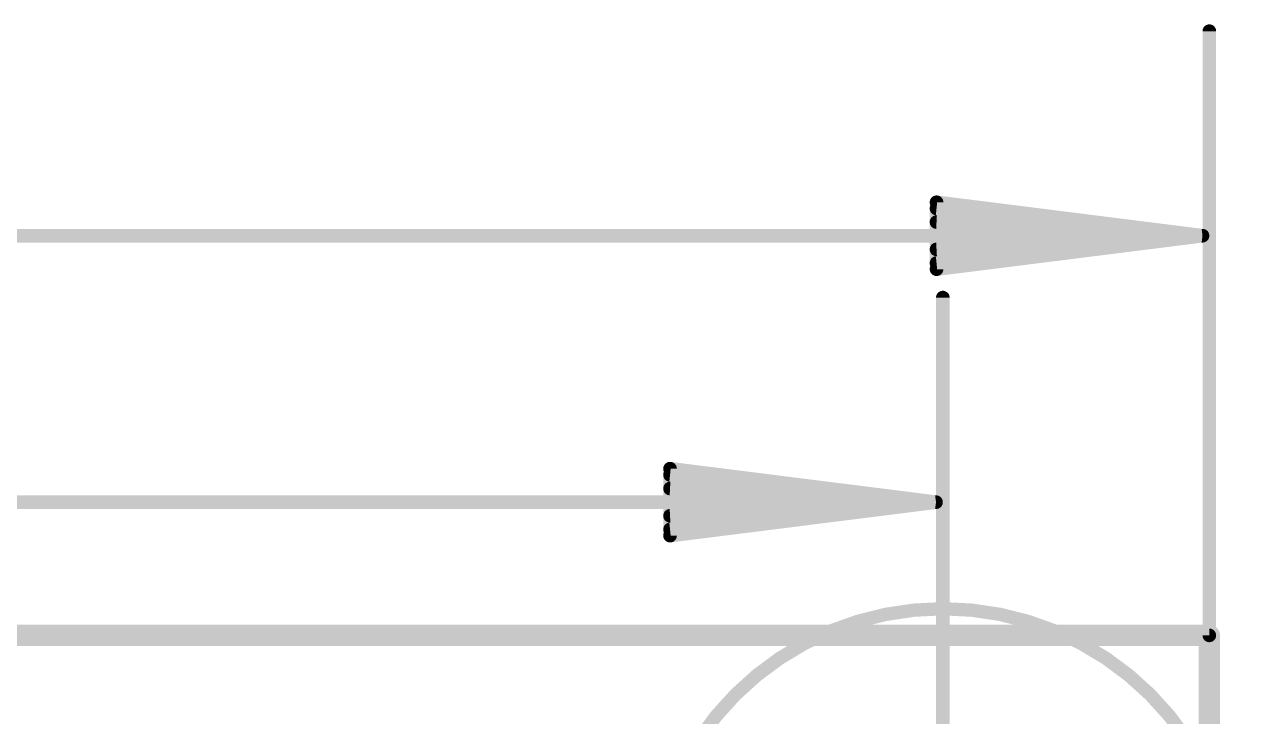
# Model space of a CAD drawing. Extents: x -23 to 84, y -8 to 75.
# Drawn here: x 49.67 to 61.28, y 67.81 to 74.41 of the extents above; entities that cross this region are included whole.
import ezdxf

# ---------------------------------------------------------------- set-up
doc = ezdxf.new("R2010")
doc.units = 0
for name, color, linetype in [('1', 12, 'CONTINUOUS'), ('16', 132, 'CONTINUOUS'), ('20', 53, 'CONTINUOUS'), ('39', 12, 'CONTINUOUS'), ('47', 253, 'CONTINUOUS')]:
    doc.layers.add(name, color=color, linetype=linetype)

msp = doc.modelspace()

# ---------------------------------------------------------------- linework, layer by layer
at = {"layer": '1', "const_width": 0.2032}
for points in [[(60.96, 68.58), (25.654, 68.58)], [(60.96, 0), (60.96, 68.58)]]:
    msp.add_lwpolyline(points, dxfattribs=at)
at = {"layer": '1', "const_width": 0.1016}
for points in [[(61.0108, 68.58, 1), (60.9092, 68.58)], [(60.96, 68.5292, 1), (60.96, 68.6308)]]:
    msp.add_lwpolyline(points, format="xyb", dxfattribs=at)
at = {"layer": '16', "const_width": 0.2032}
for points in [[(60.96, 68.58), (25.654, 68.58)], [(60.96, 0), (60.96, 68.58)]]:
    msp.add_lwpolyline(points, dxfattribs=at)
at = {"layer": '16', "const_width": 0.1016}
for points in [[(61.0108, 68.58, 1), (60.9092, 68.58)], [(60.96, 68.5292, 1), (60.96, 68.6308)]]:
    msp.add_lwpolyline(points, format="xyb", dxfattribs=at)
at = {"layer": '20', "const_width": 0.2032}
for points in [[(60.96, 68.58), (0, 68.58)], [(60.96, 0), (60.96, 68.58)]]:
    msp.add_lwpolyline(points, dxfattribs=at)
at = {"layer": '20', "const_width": 0.1016}
for points in [[(61.0108, 68.58, 1), (60.9092, 68.58)], [(60.96, 68.5292, 1), (60.96, 68.6308)]]:
    msp.add_lwpolyline(points, format="xyb", dxfattribs=at)
at = {"layer": '39', "const_width": 0.127}
msp.add_lwpolyline([(58.42, 63.246, 1), (58.42, 68.834, 1), (58.42, 63.246)], format="xyb", dxfattribs=at)
at = {"layer": '47', "const_width": 0.13}
for points in [[(60.96, 68.58), (60.96, 74.34)], [(60.895, 72.39), (58.36, 72.7092)], [(58.36, 72.7092), (58.36, 72.0708)], [(60.895, 72.39), (58.36, 72.65)], [(60.895, 72.39), (58.36, 72.52)], [(60.895, 72.39), (0.065, 72.39)], [(58.36, 72.0708), (60.895, 72.39)], [(58.36, 72.26), (60.895, 72.39)], [(58.36, 72.13), (60.895, 72.39)], [(58.42, 66.04), (58.42, 71.8)], [(58.355, 69.85), (55.82, 70.1692)], [(55.82, 70.1692), (55.82, 69.5308)], [(58.355, 69.85), (55.82, 70.11)], [(58.355, 69.85), (55.82, 69.98)], [(2.605, 69.85), (58.355, 69.85)], [(55.82, 69.5308), (58.355, 69.85)], [(55.82, 69.72), (58.355, 69.85)], [(55.82, 69.59), (58.355, 69.85)], [(60.96, 68.58), (-7.03, 68.58)]]:
    msp.add_lwpolyline(points, dxfattribs=at)
at = {"layer": '47', "const_width": 0.065}
for points in [[(60.9925, 74.34, 1), (60.9275, 74.34)], [(58.3641, 72.7415, 1), (58.3559, 72.677)], [(58.3925, 72.7092, 1), (58.3275, 72.7092)], [(58.3633, 72.6823, 1), (58.3567, 72.6177)], [(58.3617, 72.5525, 1), (58.3583, 72.4875)], [(60.8991, 72.3578, 1), (60.8909, 72.4222)], [(60.8909, 72.3578, 1), (60.8991, 72.4222)], [(60.8983, 72.3577, 1), (60.8917, 72.4223)], [(60.8917, 72.3577, 1), (60.8983, 72.4223)], [(60.8933, 72.3575, 1), (60.8967, 72.4225)], [(60.8967, 72.3575, 1), (60.8933, 72.4225)], [(60.895, 72.3575, 1), (60.895, 72.4225)], [(58.3583, 72.2925, 1), (58.3617, 72.2275)], [(58.3567, 72.1623, 1), (58.3633, 72.0977)], [(58.3559, 72.103, 1), (58.3641, 72.0385)], [(58.3275, 72.0708, 1), (58.3925, 72.0708)], [(58.4525, 71.8, 1), (58.3875, 71.8)], [(55.8241, 70.2015, 1), (55.8159, 70.137)], [(55.8525, 70.1692, 1), (55.7875, 70.1692)], [(55.8233, 70.1423, 1), (55.8167, 70.0777)], [(55.8217, 70.0125, 1), (55.8183, 69.9475)], [(58.3591, 69.8178, 1), (58.3509, 69.8822)], [(58.3509, 69.8178, 1), (58.3591, 69.8822)], [(58.3583, 69.8177, 1), (58.3517, 69.8823)], [(58.3517, 69.8177, 1), (58.3583, 69.8823)], [(58.3533, 69.8175, 1), (58.3567, 69.8825)], [(58.3567, 69.8175, 1), (58.3533, 69.8825)], [(58.355, 69.8175, 1), (58.355, 69.8825)], [(55.8183, 69.7525, 1), (55.8217, 69.6875)], [(55.8167, 69.6223, 1), (55.8233, 69.5577)], [(55.8159, 69.563, 1), (55.8241, 69.4985)], [(55.7875, 69.5308, 1), (55.8525, 69.5308)], [(60.96, 68.5475, 1), (60.96, 68.6125)], [(60.9275, 68.58, 1), (60.9925, 68.58)]]:
    msp.add_lwpolyline(points, format="xyb", dxfattribs=at)

doc.saveas('drawing.dxf')
